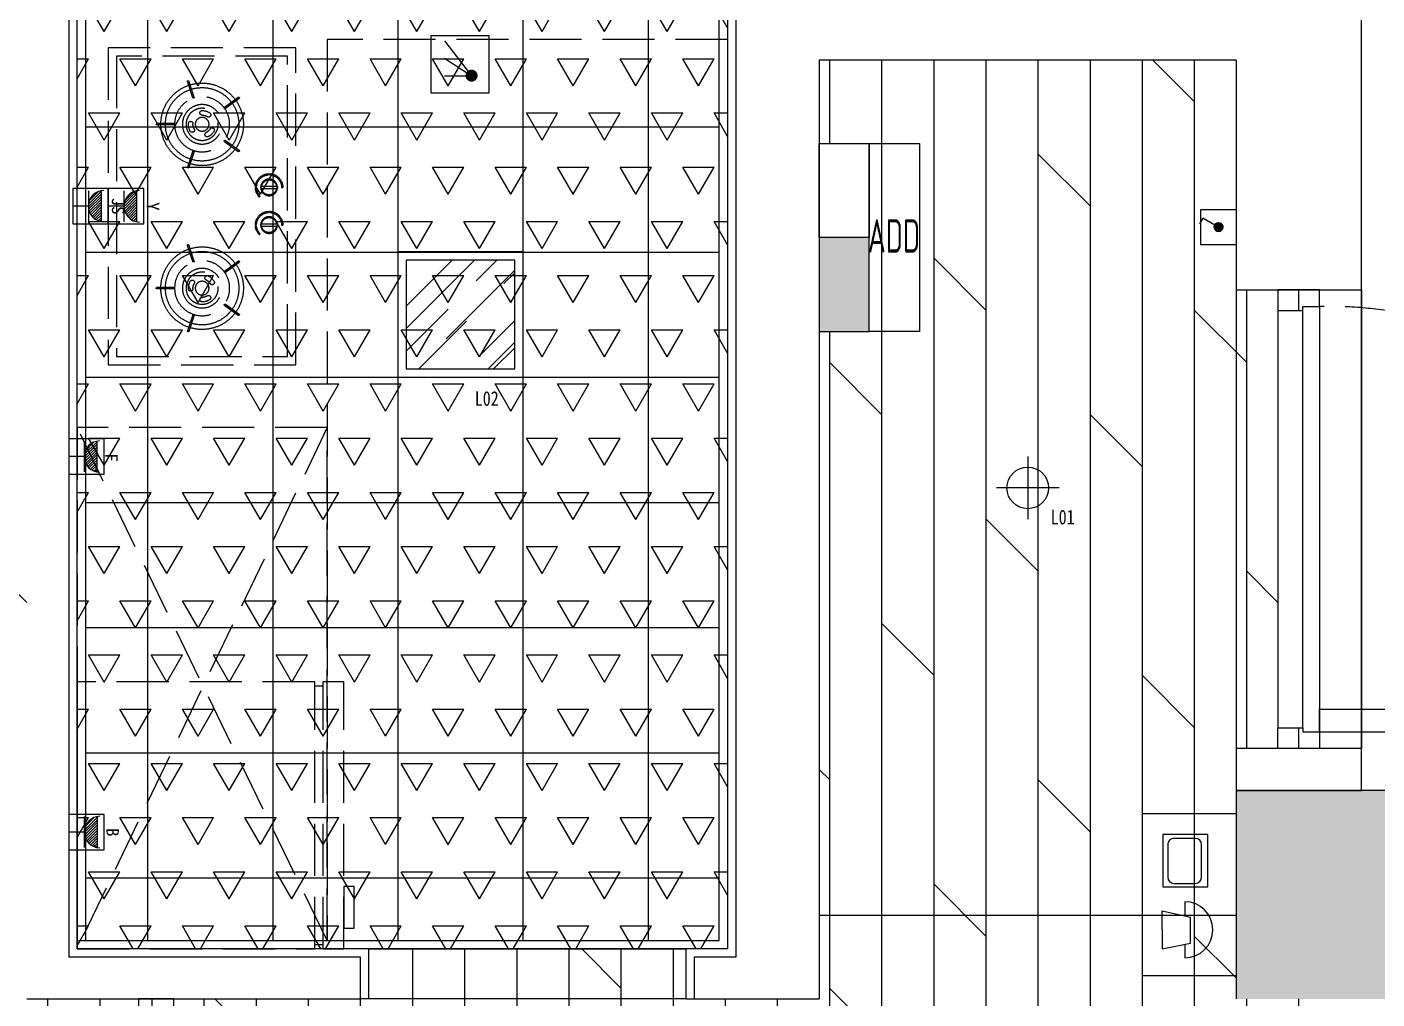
# Model space of a CAD drawing. Header units: millimetres. Extents: x -28014 to 297841, y -81741 to 47579.
# Drawn here: x 86733 to 89971, y -26359 to -24029 of the extents above; entities that cross this region are included whole.
import ezdxf
from ezdxf.enums import TextEntityAlignment as Align

# ---------------------------------------------------------------- set-up
doc = ezdxf.new("R2010")
doc.units = ezdxf.units.MM
doc.header["$MEASUREMENT"] = 0
doc.linetypes.add('__DASH', pattern=[0.35, 0.25, -0.1])
doc.linetypes.add('DASH', pattern=[0.35, 0.25, -0.1])
for name, color, linetype in [('AR9-剪力墙（柱）填充', 250, 'Continuous'), ('AR9-剪力墙（柱）线', 6, 'Continuous'), ('AR9-墙线', 160, 'Continuous'), ('DS-4BS-墙体完成面', 20, 'Continuous'), ('EM-开关图标', 14, 'Continuous'), ('EM-强电图标', 14, 'Continuous'), ('FC-地面造型线', 136, 'Continuous'), ('FC-平面高差线', 144, 'Continuous'), ('FF-厨卫（地坪隐）', 31, 'Continuous'), ('FF-活动家具', 51, 'Continuous'), ('FF-门', 20, 'Continuous'), ('FF-门套', 20, 'Continuous'), ('RC-天花灯具', 2, 'Continuous'), ('RC-天花轮廓线', 30, 'Continuous')]:
    doc.layers.add(name, color=color, linetype=linetype)
doc.styles.add('_TEL_ATTDEF', font='GBENOR', dxfattribs={"width": 0.8, "height": 3, "bigfont": 'GBCBIG'})
doc.styles.add('_TEL_DIM', font='', dxfattribs={"width": 0.8, "height": 3.5})
doc.styles.add('宋体', font='', dxfattribs={"width": 0.8})
doc.styles.get('_TEL_DIM').set_extended_font_data('SimSun')
doc.styles.get('宋体').set_extended_font_data('SimSun')

# ---------------------------------------------------------------- blocks, each defined once
blk = doc.blocks.new('d')
at = {"layer": 'FF-厨卫（地坪隐）', "color": 8, "linetype": '__DASH', "ltscale": 500}
for p, q in [((79843.4, -64923.5), (79843.4, -64882.9)), ((79846.7, -64923.5), (79846.7, -64882.9)), ((80236.1, -64923.5), (80236.1, -64882.9)), ((80239.4, -64923.5), (80239.4, -64882.9)), ((79780.2, -64971.8), (79741.6, -64959.3)), ((79781.3, -64968.7), (79742.6, -64956.1)), ((79908.9, -64968.7), (79947.6, -64956.1)), ((79909.9, -64971.8), (79948.6, -64959.3)), ((80172.9, -64971.8), (80134.3, -64959.3)), ((80173.9, -64968.7), (80135.3, -64956.1)), ((80301.6, -64968.7), (80340.2, -64956.1)), ((80302.6, -64971.8), (80341.3, -64959.3)), ((79804, -65044.9), (79780.1, -65077.8)), ((79806.7, -65046.9), (79782.8, -65079.7)), ((79883.5, -65046.9), (79907.4, -65079.7)), ((79886.2, -65044.9), (79910.1, -65077.8)), ((80196.7, -65044.9), (80172.8, -65077.8)), ((80199.3, -65046.9), (80175.5, -65079.7)), ((80276.2, -65046.9), (80300.1, -65079.7)), ((80278.9, -65044.9), (80302.7, -65077.8)), ((79993.3, -65134.4), (79993.3, -65168.9)), ((79994.8, -65121.7), (79994.8, -65118.7)), ((79997.8, -65121.7), (79997.8, -65118.7)), ((79999.3, -65134.4), (79999.3, -65168.9)), ((80017.6, -65130.5), (80019.7, -65128.3)), ((80083.5, -65134.4), (80083.5, -65168.9)), ((80085, -65121.7), (80085, -65118.7)), ((80088, -65121.7), (80088, -65118.7)), ((80089.5, -65134.4), (80089.5, -65168.9)), ((80107.7, -65130.5), (80109.9, -65128.3)), ((79966.4, -65150.2), (79963.3, -65150.2)), ((79966.4, -65153.2), (79963.3, -65153.2)), ((80056.6, -65150.2), (80053.5, -65150.2)), ((80056.6, -65153.2), (80053.5, -65153.2)), ((79996.3, -65181.7), (79996.3, -65184.7)), ((80086.5, -65181.7), (80086.5, -65184.7))]:
    blk.add_line(p, q, dxfattribs=at)
at = {"layer": 'FF-厨卫（地坪隐）', "linetype": '__DASH', "ltscale": 500}
blk.add_lwpolyline([(79661.4, -64766.2), (80421.4, -64766.2), (80421.4, -65216.2), (79661.4, -65216.2)], close=True, dxfattribs=at)
at = {"layer": 'FF-厨卫（地坪隐）', "color": 8, "linetype": '__DASH', "ltscale": 500}
blk.add_lwpolyline([(79681.4, -64786.2), (80401.4, -64786.2), (80401.4, -65196.2), (79681.4, -65196.2)], close=True, dxfattribs=at)
for centre, radius in [((79845.1, -64991.2), 66), ((79845.1, -64991.2), 47.3), ((80237.8, -64991.2), 66), ((80237.8, -64991.2), 47.3), ((79845.1, -64991.2), 38.5), ((79845.1, -64991.2), 16.5), ((80237.8, -64991.2), 38.5), ((80237.8, -64991.2), 16.5), ((79996.3, -65151.7), 20), ((80086.5, -65151.7), 20)]:
    blk.add_circle(centre, radius, dxfattribs=at)
for centre, radius, start, end in [((79845.1, -64991.2), 99, 90.9556, 161.0457), ((79845.1, -64991.2), 88, 91.075, 160.9263), ((79845.1, -64882.9), 1.65, 0.0007, 180.0007), ((79845.1, -64991.2), 99, 18.9556, 89.0457), ((79845.1, -64991.2), 88, 19.075, 88.9263), ((80237.8, -64991.2), 99, 90.9543, 161.0444), ((80237.8, -64991.2), 88, 91.0737, 160.925), ((80237.8, -64882.9), 1.65, 359.9993, 179.9993), ((80237.8, -64991.2), 99, 18.9543, 89.0444), ((80237.8, -64991.2), 88, 19.0737, 88.925), ((79845.1, -64923.5), 1.65, 180.0007, 0.0007), ((80237.8, -64923.5), 1.65, 179.9993, 359.9993), ((79742.1, -64957.7), 1.65, 72.0007, 252.0007), ((79845.1, -64991.2), 99, 162.9556, 233.0457), ((79845.1, -64991.2), 88, 163.075, 232.9263), ((79780.8, -64970.3), 1.65, 252.0007, 72.0007), ((79843.4, -64963.7), 5.5, 93.5265, 273.5265), ((79845.1, -64991.2), 33, 60.0007, 93.5265), ((79845.1, -64991.2), 22, 60.0007, 93.5265), ((79858.8, -64967.4), 5.5, 240.0007, 60.0007), ((79845.1, -64991.2), 88, 307.075, 16.9263), ((79845.1, -64991.2), 99, 306.9556, 17.0457), ((79909.4, -64970.3), 1.65, 108.0007, 288.0007), ((79948.1, -64957.7), 1.65, 288.0007, 108.0007), ((80134.8, -64957.7), 1.65, 71.9993, 251.9993), ((80237.8, -64991.2), 99, 162.9543, 233.0444), ((80237.8, -64991.2), 88, 163.0737, 232.925), ((80173.4, -64970.3), 1.65, 251.9993, 71.9993), ((80224, -64967.4), 5.5, 119.9993, 299.9993), ((80237.8, -64991.2), 33, 86.4735, 119.9993), ((80237.8, -64991.2), 22, 86.4735, 119.9993), ((80239.5, -64963.7), 5.5, 266.4735, 86.4735), ((80237.8, -64991.2), 88, 307.0737, 16.925), ((80237.8, -64991.2), 99, 306.9543, 17.0444), ((80302.1, -64970.3), 1.65, 107.9993, 287.9993), ((80340.7, -64957.7), 1.65, 287.9993, 107.9993), ((79817.6, -64991.2), 5.5, 0.0007, 180.0007), ((79845.1, -64991.2), 33, 180.0007, 213.5265), ((79822.2, -65006.4), 5.5, 213.5265, 33.5265), ((79845.1, -64991.2), 22, 180.0007, 213.5265), ((79845.1, -64991.2), 22, 300.0007, 333.5265), ((79845.1, -64991.2), 33, 300.0007, 333.5265), ((79869.7, -65003.4), 5.5, 333.5265, 153.5265), ((80213.2, -65003.4), 5.5, 26.4735, 206.4735), ((80237.8, -64991.2), 33, 206.4735, 239.9993), ((80237.8, -64991.2), 22, 206.4735, 239.9993), ((80260.7, -65006.4), 5.5, 146.4735, 326.4735), ((80237.8, -64991.2), 22, 326.4735, 359.9993), ((80265.3, -64991.2), 5.5, 359.9993, 179.9993), ((80237.8, -64991.2), 33, 326.4735, 359.9993), ((79858.8, -65015), 5.5, 120.0007, 300.0007), ((80224, -65015), 5.5, 239.9993, 59.9993), ((79845.1, -64991.2), 99, 234.9556, 305.0457), ((79845.1, -64991.2), 88, 235.075, 304.9263), ((79805.3, -65045.9), 1.65, 324.0007, 144.0007), ((79884.9, -65045.9), 1.65, 36.0007, 216.0007), ((80237.8, -64991.2), 99, 234.9543, 305.0444), ((80237.8, -64991.2), 88, 235.0737, 304.925), ((80198, -65045.9), 1.65, 323.9993, 143.9993), ((80277.5, -65045.9), 1.65, 35.9993, 215.9993), ((79781.5, -65078.8), 1.65, 144.0007, 324.0007), ((79908.7, -65078.8), 1.65, 216.0007, 36.0007), ((80174.1, -65078.8), 1.65, 143.9993, 323.9993), ((80301.4, -65078.8), 1.65, 215.9993, 35.9993), ((79996.3, -65151.7), 33, 92.6046, 177.3941), ((79996.3, -65151.7), 30, 92.8653, 177.1333), ((79996.3, -65151.7), 18, 99.5934, 260.4053), ((79996.3, -65134.7), 3.01, 355.1237, 184.8749), ((79996.3, -65151.7), 33, 44.9993, 87.3941), ((79996.3, -65151.7), 30, 44.9993, 87.1333), ((79996.3, -65151.7), 18, 279.5934, 80.4053), ((80086.5, -65151.7), 33, 92.6046, 177.3941), ((80086.5, -65151.7), 30, 92.8653, 177.1333), ((80086.5, -65151.7), 18, 99.5934, 260.4053), ((80086.5, -65134.7), 3.01, 355.1237, 184.8749), ((80086.5, -65151.7), 33, 44.9993, 87.3941), ((80086.5, -65151.7), 30, 44.9993, 87.1333), ((80086.5, -65151.7), 18, 279.5934, 80.4053), ((79996.3, -65151.7), 33, 182.6046, 269.9993), ((79996.3, -65151.7), 30, 182.8653, 269.9993), ((79996.3, -65168.7), 3.01, 175.1237, 4.8749), ((80086.5, -65151.7), 33, 182.6046, 269.9993), ((80086.5, -65151.7), 30, 182.8653, 269.9993), ((80086.5, -65168.7), 3.01, 175.1237, 4.8749)]:
    blk.add_arc(centre, radius, start, end, dxfattribs=at)
blk = doc.blocks.new('bingxiang')
at = {"layer": 'FF-活动家具', "linetype": '__DASH', "ltscale": 500}
for p, q in [((70679.6, -68761.1), (70679.5, -69331.1)), ((71319.5, -68761.1), (70679.6, -68761.1)), ((71319.5, -69331.1), (71319.5, -68761.1)), ((70679.5, -69331.1), (71319.5, -69331.1)), ((70689.5, -69351.1), (70689.5, -69331.1)), ((71309.5, -69351.1), (71309.5, -69331.1)), ((70679.5, -69351.1), (70679.5, -69401.1)), ((70679.5, -69351.1), (71319.5, -69351.1)), ((71319.5, -69401.1), (71319.5, -69351.1)), ((70679.5, -69401.1), (71319.5, -69401.1))]:
    blk.add_line(p, q, dxfattribs=at)
blk.add_lwpolyline([(70729.5, -69401.1), (70729.5, -69426.1), (70829.5, -69426.1), (70829.5, -69401.1)], close=True, dxfattribs=at)
blk = doc.blocks.new('20191226.11583981')
h = blk.add_hatch()
h.set_pattern_fill('AR-RROOF', color=250, scale=100.133333, angle=225, style=0)
h.set_pattern_definition([(225, (220.29, 280.77), (-107.907, -287.75), [1907.54, -254.34, 635.847, -127.17]), (225, (145.66, 116.2), (209.52, -29.67), [381.51, -41.966, 763.016, -95.38]), (225, (251.77, 159.37), (-407.348, -527.844), [1017.355, -178.037, 508.677, -127.17])])
h.paths.add_polyline_path([(280, 280.4), (20, 280.8), (20, 20.4), (280, 20)])
blk.add_line((280, 20), (280, 280.4))
for points in [[(300, 0), (300, 300.4), (0, 300.4), (0, 0)], [(280, 20), (280, 280.4), (20, 280.4), (20, 20)]]:
    blk.add_lwpolyline(points, close=True)
blk = doc.blocks.new('筒灯')
for p, q in [((765296.6, -18420.1), (765296.6, -18270.3)), ((765221.7, -18345.2), (765371.5, -18345.2))]:
    blk.add_line(p, q)
blk.add_circle((765296.6, -18345.2), 49.9)
blk = doc.blocks.new('*U446')
blk.add_blockref('筒灯', (9582.4, 554.7))
at = {"insert": (774824, -17738.1), "char_height": 35, "attachment_point": 1, "rotation": 180, "style": '宋体'}
blk.add_mtext_dynamic_manual_height_columns('L01', width=116.714, gutter_width=1, heights=[0], dxfattribs=at)
blk = doc.blocks.new('单开--平面')
at = {"linetype": 'Continuous'}
h = blk.add_hatch(color=0, dxfattribs=at)
edge = h.paths.add_edge_path()
edge.add_ellipse((132721, 52831), major_axis=(-33.7, 9.6), ratio=1, start_angle=0, end_angle=360, ccw=False)
at = {"color": 0, "linetype": 'Continuous'}
for p, q in [((132651, 52958), (132695, 52983)), ((132705, 52862), (132651, 52958))]:
    blk.add_line(p, q, dxfattribs=at)
at = {"color": 0, "linetype": 'Continuous', "extrusion": (0, 0, -1)}
blk.add_ellipse((132721, 52831), major_axis=(-33.7, 9.6), ratio=1, start_param=1.568207, end_param=7.851392, dxfattribs=at)
blk = doc.blocks.new('*U65')
at = {"elevation": 0}
blk.add_lwpolyline([(133190.8, 53112), (133275.8, 53112), (133275.8, 53197), (133190.8, 53197)], close=True, dxfattribs=at)
blk.add_circle((133233.3, 53154.5), 10.5)
at = {"xscale": 0.3, "yscale": 0.3, "zscale": 0.3}
blk.add_blockref('单开--平面', (93416.9, 37305.1), dxfattribs=at)
blk = doc.blocks.new('A$C05CF2279')
for p, q in [((-101.7, 569), (-101.7, 600.8)), ((-47.8, 579.1), (-115.6, 565.8)), ((-115.6, 565.8), (-115.6, 503.4)), ((-47.8, 533.6), (-47.8, 579.1)), ((-47.8, 533.6), (-47.8, 488.1)), ((-47.8, 488.1), (-115.6, 503.4)), ((-101.7, 466.4), (-101.7, 499.2)), ((-156.9, 431.1), (-156.9, 305.1)), ((-48.9, 431.1), (-156.9, 431.1)), ((-76, 422.7), (-127, 422.7)), ((-48.9, 305.1), (-48.9, 431.1)), ((-142, 407.7), (-142, 329.7)), ((-61, 329.7), (-61, 407.7)), ((-156.9, 305.1), (-48.9, 305.1)), ((-127, 314.7), (-76, 314.7))]:
    blk.add_line(p, q)
blk.add_lwpolyline([(0, 643.7), (0, 255), (-225.2, 255), (-225.2, 644), (-0.3, 644)])
for centre, radius, start, end in [((-101.7, 533.6), 67.2, 90, 270), ((-127, 407.7), 15, 90, 180), ((-76, 407.7), 15, 0, 90), ((-127, 329.7), 15, 180, 270), ((-76, 329.7), 15, 270, 0)]:
    blk.add_arc(centre, radius, start, end)
blk = doc.blocks.new('$equip_U$00000116(PC167李莉)')
h = blk.add_hatch(color=256)
h.dxf.hatch_style = 1
h.paths.add_polyline_path([(0, 0.24), (0, 0), (-0.45, 0), (-0.45, 0.24)])
blk.add_line((0, 0.24), (0, 0))
for points in [[(0, 0), (-0.45, 0), (-0.45, 0.24), (0, 0.24)], [(0, 0), (0.45, 0), (0.45, 0.24), (0, 0.24)]]:
    blk.add_lwpolyline(points)
at = {"style": '_TEL_DIM', "flags": 1}
for tag in ['A', 'REMARK']:
    blk.add_attdef(tag, text='', height=0.00002, dxfattribs=at).set_placement((0, 0), align=Align.MIDDLE_CENTER)
blk = doc.blocks.new('$equip_U$00000118(PC167李莉)')
blk.add_lwpolyline([(0.45, 0.24), (-0.45, 0.24), (-0.45, 0), (0.45, 0)], close=True)
at = {"style": '_TEL_DIM', "width": 0.7}
blk.add_attdef('$TEXT$', text='', height=0.16, dxfattribs=at).set_placement((0.0078, 0.1183), align=Align.MIDDLE_CENTER)
at = {"style": '_TEL_DIM', "flags": 1}
for tag in ['A', 'REMARK']:
    blk.add_attdef(tag, text='', height=0.00002, dxfattribs=at).set_placement((0, 0), align=Align.MIDDLE_CENTER)
blk = doc.blocks.new('20191230.16482038')
ref = blk.add_blockref('$equip_U$00000118(PC167李莉)', (120, 225), dxfattribs=dict(xscale=-500, yscale=500, zscale=500, rotation=90))
ref.add_attrib('$TEXT$', 'ADD', dxfattribs={"height": 80, "rotation": 180, "style": '_TEL_ATTDEF', "width": 0.7}).set_placement((60.9, 221.1), align=Align.MIDDLE_CENTER)
at = {"xscale": -500, "yscale": 500, "zscale": 500, "rotation": 90}
blk.add_blockref('$equip_U$00000116(PC167李莉)', (240, 225), dxfattribs=at)
blk = doc.blocks.new('五孔插座')
at = {"linetype": 'ByBlock'}
for p, q in [((702044.2, -7681.4), (702193.9, -7681.4)), ((702047.5, -7693.4), (702092.7, -7738.6)), ((702048.1, -7681.4), (702109.4, -7742.7)), ((702060.7, -7681.4), (702122.6, -7743.2)), ((702073.4, -7681.4), (702133.8, -7741.8)), ((702086, -7681.4), (702143.8, -7739.1)), ((702098.6, -7681.4), (702152.7, -7735.4)), ((702111.2, -7681.4), (702160.7, -7730.9)), ((702123.9, -7681.4), (702168, -7725.5)), ((702136.5, -7681.4), (702174.5, -7719.3)), ((702149.1, -7681.4), (702180.2, -7712.5)), ((702161.8, -7681.4), (702185.2, -7704.8)), ((702174.4, -7681.4), (702189.4, -7696.4)), ((702187, -7681.4), (702192.6, -7687)), ((702044.2, -7743.3), (702193.9, -7743.3)), ((702119, -7743.3), (702119, -7818.3))]:
    blk.add_line(p, q, dxfattribs=at)
blk.add_arc((702119, -7667.1), 76.2, 180.89166, 359.10834, dxfattribs=at)
blk = doc.blocks.new('*U123')
at = {"linetype": 'ByBlock'}
for p, q in [((701746.7, -9323), (701821, -9323)), ((701748.6, -9323), (701779, -9353.4)), ((701754.9, -9323), (701785.6, -9353.6)), ((701761.1, -9323), (701791.1, -9353)), ((701767.4, -9323), (701796.1, -9351.6)), ((701773.7, -9323), (701800.5, -9349.8)), ((701779.9, -9323), (701804.5, -9347.5)), ((701786.2, -9323), (701808.1, -9344.8)), ((701792.5, -9323), (701811.3, -9341.8)), ((701798.7, -9323), (701814.2, -9338.4)), ((701805, -9323), (701816.7, -9334.6)), ((701811.3, -9323), (701818.7, -9330.4)), ((701817.5, -9323), (701820.3, -9325.7)), ((701746.7, -9353.7), (701821, -9353.7)), ((701748.3, -9328.9), (701770.7, -9351.4)), ((701783.8, -9353.7), (701783.8, -9390.9))]:
    blk.add_line(p, q, dxfattribs=at)
blk.add_lwpolyline([(701741.3, -9390.9), (701826.3, -9390.9), (701826.3, -9305.9), (701741.3, -9305.9)], close=True)
blk.add_arc((701783.8, -9315.9), 37.8, 180.8917, 359.1083, dxfattribs=at)
at = {"xscale": 0.496079054735609, "yscale": 0.496079054735609, "zscale": 0.496079054735609}
blk.add_blockref('五孔插座', (353477.3, -5512.4), dxfattribs=at)
at = {"linetype": 'ByBlock', "style": '宋体'}
blk.add_text('B', height=29.8, dxfattribs=at).set_placement((701774, -9300.4))
blk = doc.blocks.new('*U81')
at = {"linetype": 'ByBlock'}
for p, q in [((701747, -9323.7), (701820.6, -9323.7)), ((701749, -9323.7), (701779.1, -9353.8)), ((701755.2, -9323.7), (701785.5, -9354)), ((701761.4, -9323.7), (701791.1, -9353.4)), ((701767.6, -9323.7), (701796, -9352)), ((701773.8, -9323.7), (701800.3, -9350.2)), ((701780, -9323.7), (701804.3, -9348)), ((701786.2, -9323.7), (701807.8, -9345.3)), ((701792.4, -9323.7), (701811, -9342.3)), ((701798.6, -9323.7), (701813.9, -9338.9)), ((701804.8, -9323.7), (701816.3, -9335.2)), ((701811, -9323.7), (701818.4, -9331)), ((701817.2, -9323.7), (701819.9, -9326.4)), ((701747, -9354.1), (701820.6, -9354.1)), ((701748.7, -9329.6), (701770.9, -9351.8)), ((701783.8, -9354.1), (701783.8, -9390.9))]:
    blk.add_line(p, q, dxfattribs=at)
blk.add_lwpolyline([(701741.3, -9390.9), (701826.3, -9390.9), (701826.3, -9305.9), (701741.3, -9305.9)], close=True)
blk.add_arc((701783.8, -9316.6), 37.4, 180.8917, 359.1083, dxfattribs=at)
at = {"linetype": 'ByBlock', "style": '宋体'}
blk.add_text('F', height=29.5, dxfattribs=at).set_placement((701776.1, -9303))
blk = doc.blocks.new('*U417')
at = {"linetype": 'ByBlock'}
for p, q in [((701746.8, -9323.2), (701820.8, -9323.2)), ((701748.7, -9323.2), (701779, -9353.5)), ((701755, -9323.2), (701785.6, -9353.8)), ((701761.2, -9323.2), (701791.1, -9353.1)), ((701767.5, -9323.2), (701796, -9351.8)), ((701773.7, -9323.2), (701800.5, -9349.9)), ((701780, -9323.2), (701804.4, -9347.7)), ((701786.2, -9323.2), (701808, -9345)), ((701792.4, -9323.2), (701811.2, -9342)), ((701798.7, -9323.2), (701814.1, -9338.6)), ((701804.9, -9323.2), (701816.5, -9334.8)), ((701811.2, -9323.2), (701818.6, -9330.6)), ((701817.4, -9323.2), (701820.2, -9326)), ((701746.8, -9353.8), (701820.8, -9353.8)), ((701748.5, -9329.2), (701770.8, -9351.5)), ((701783.8, -9353.8), (701783.8, -9390.9))]:
    blk.add_line(p, q, dxfattribs=at)
blk.add_lwpolyline([(701741.3, -9390.9), (701826.3, -9390.9), (701826.3, -9305.9), (701741.3, -9305.9)], close=True)
blk.add_arc((701783.8, -9316.1), 37.7, 180.8917, 359.1083, dxfattribs=at)
at = {"linetype": 'ByBlock', "style": '宋体'}
blk.add_text('JS', height=29.67, dxfattribs=at).set_placement((701763.2, -9297.3))
blk = doc.blocks.new('*U83')
at = {"linetype": 'ByBlock'}
for p, q in [((701746.7, -9323), (701820.9, -9323)), ((701748.6, -9323), (701779, -9353.4)), ((701754.9, -9323), (701785.6, -9353.7)), ((701761.2, -9323), (701791.1, -9353)), ((701767.4, -9323), (701796.1, -9351.7)), ((701773.7, -9323), (701800.5, -9349.8)), ((701779.9, -9323), (701804.5, -9347.5)), ((701786.2, -9323), (701808.1, -9344.9)), ((701792.5, -9323), (701811.3, -9341.8)), ((701798.7, -9323), (701814.2, -9338.4)), ((701805, -9323), (701816.6, -9334.6)), ((701811.3, -9323), (701818.7, -9330.4)), ((701817.5, -9323), (701820.3, -9325.8)), ((701746.7, -9353.7), (701820.9, -9353.7)), ((701748.3, -9329), (701770.7, -9351.4)), ((701783.8, -9353.7), (701783.8, -9390.9))]:
    blk.add_line(p, q, dxfattribs=at)
blk.add_lwpolyline([(701741.3, -9390.9), (701826.3, -9390.9), (701826.3, -9305.9), (701741.3, -9305.9)], close=True)
blk.add_arc((701783.8, -9315.9), 37.8, 180.8917, 359.1083, dxfattribs=at)
at = {"xscale": 0.496079054735609, "yscale": 0.496079054735609, "zscale": 0.496079054735609}
blk.add_blockref('五孔插座', (353477.3, -5512.4), dxfattribs=at)
at = {"linetype": 'ByBlock', "style": '宋体'}
blk.add_text('Y', height=29.8, dxfattribs=at).set_placement((701774, -9298.6))
blk = doc.blocks.new('$equip$00002672')
for p, q in [((0.222, 0.889), (-0.222, 0.889)), ((0, 0.444), (0, 0.889))]:
    blk.add_line(p, q)
blk.add_circle((0, 0.222), 0.222)
for p in [(0, 0.889), (-0.222, 0.222), (0, 0), (0.222, 0.222)]:
    blk.add_point(p)
at = {"color": 7, "style": '_TEL_DIM', "flags": 1}
for tag in ['A', 'REMARK']:
    blk.add_attdef(tag, text='', height=0.00002, dxfattribs=at).set_placement((0, 0), align=Align.MIDDLE_CENTER)
blk = doc.blocks.new('A$C4C143E0F')
at = {"layer": 'EM-开关图标'}
blk.add_lwpolyline([(-5.21, -0.96), (-2.38, -0.96), (-2.38, 1.87), (-5.21, 1.87)], close=True, dxfattribs=at)
at = {"layer": 'EM-开关图标', "xscale": 2, "yscale": 2, "zscale": 2}
blk.add_blockref('$equip$00002672', (-3.9, -0.24), dxfattribs=at)
blk = doc.blocks.new('燃气感应')
at = {"color": 0}
for p in [(61.3, 40), (-29.4, 40), (16, 40)]:
    blk.add_line(p, (-29.4, -30.3), dxfattribs=at)
blk.add_lwpolyline([(-75, 75), (75, 75), (75, -75), (-75, -75)], close=True, dxfattribs=at)
at = {"color": 0, "const_width": 15.6}
blk.add_lwpolyline([(-37.2, -30.3, 1), (-21.6, -30.3, 1)], format="xyb", close=True, dxfattribs=at)

msp = doc.modelspace()

# ---------------------------------------------------------------- hatches: boundary and pattern name
at = {"layer": 'AR9-剪力墙（柱）填充'}
msp.add_hatch(color=256, dxfattribs=at).paths.add_polyline_path([(92108.221, -27859.028), (90258.221, -27859.028), (90258.221, -25859.028), (89633.221, -25859.028), (89633.221, -26359.028), (90058.221, -26359.028), (90058.221, -28059.028), (91083.221, -28059.028), (91083.221, -28359.028), (91283.221, -28359.028), (91283.221, -28059.028), (92308.221, -28059.028), (92308.221, -26359.028), (92733.221, -26359.028), (92733.221, -25859.028), (92108.221, -25859.028)])
at = {"layer": 'FC-地面造型线'}
h = msp.add_hatch(dxfattribs=at)
h.set_pattern_fill('DOLMIT', color=250, scale=500, angle=90)
h.set_pattern_definition([(90, (82283.22, -31459.03), (-125, 8e-15), []), (135, (82283.22, -31459.03), (-250, -250), [176.777, -353.553])])
h.paths.add_polyline_path([(89908.221, -26359.028), (89633.221, -26359.028), (89633.221, -25859.028), (89633.221, -25859.028), (89633.221, -25759.028), (89733.221, -25759.028), (89733.221, -25709.028), (89793.221, -25709.028), (89833.221, -25719.028), (89833.221, -25759.028), (89733.221, -25759.028), (89733.221, -24659.028), (89833.221, -24659.028), (89833.221, -24699.028), (89793.221, -24699.028), (89793.221, -24709.028), (89733.221, -24709.028), (89733.221, -24659.028), (89633.221, -24659.028), (89633.221, -24109.028), (88633.221, -24109.028), (88633.221, -24309.028), (88673.221, -24309.028), (88673.221, -24759.028), (88633.221, -24759.028), (88633.221, -26359.028), (88356.221, -26359.028), (88311.221, -26359.028), (88311.221, -26370.028), (88306.221, -26370.028), (88313.221, -26359.028), (88313.221, -26299.028), (88313.221, -26239.028), (87553.221, -26239.028), (87553.221, -26299.028), (87553.221, -26359.028), (87560.221, -26359.028), (87547.221, -26359.028), (87510.221, -26359.028), (86733.221, -26359.028), (86633.221, -26359.028), (86633.221, -26259.028), (86733.221, -26259.028), (86733.221, -23459.028), (86433.221, -23459.028), (84633.221, -23459.028), (83833.221, -23459.028), (83833.221, -24259.028), (83833.221, -26259.028), (83983.221, -26259.028), (85183.221, -26259.028), (85733.221, -26259.028), (85733.221, -26359.028), (85183.221, -26359.028), (85183.221, -26959.028), (85063.221, -26959.028), (85063.221, -26379.028), (84103.221, -26379.028), (84103.221, -26936.028), (84103.221, -26979.028), (84094.221, -26979.028), (84083.221, -26979.028), (84023.221, -26979.028), (83963.221, -26979.028), (83963.221, -27739.028), (84023.221, -27739.028), (84083.221, -27739.028), (84098.221, -27739.028), (84103.221, -27739.028), (84103.221, -27782.028), (84103.221, -27859.028), (84133.221, -27859.028), (84133.221, -28059.028), (83983.221, -28059.028), (82283.221, -28059.028), (82283.221, -31459.028), (82483.221, -31459.028), (84883.221, -31459.028), (85083.221, -31459.028), (85083.221, -30859.028), (85083.221, -28059.028), (85033.221, -28059.028), (85033.221, -27859.028), (85283.221, -27859.028), (85283.221, -29559.028), (85283.221, -30859.028), (85583.221, -30859.028), (85783.221, -30859.028), (85783.221, -31059.028), (85783.221, -30859.028), (86683.221, -30859.028), (88183.221, -30859.028), (89183.221, -30859.028), (90683.221, -30859.028), (91083.221, -30859.028), (91083.221, -28359.028), (91083.221, -28209.028), (89908.221, -28209.028)])
h = msp.add_hatch(dxfattribs=at)
h.set_pattern_fill('TRIANG', color=250, scale=400)
h.set_pattern_definition([(60, (86843.21, -26249.03), (-75, 129.904), [75, -75]), (120, (86843.21, -26249.03), (-150, 8e-08), [75, -75]), (0, (86805.71, -26184.08), (75, 129.904), [75, -75])])
h.paths.add_polyline_path([(88413.221, -23479.028), (88123.221, -23479.028), (87443.221, -23479.028), (87473.221, -23469.028), (87473.221, -23729.027), (87253.222, -23729.027), (87253.221, -23829.028), (86853.221, -23829.028), (86853.207, -26239.028), (87498.221, -26239.028), (87543.221, -26239.028), (87543.221, -26238.028), (87548.221, -26238.028), (87558.221, -26239.028), (88318.221, -26239.028), (88331.221, -26239.028), (88368.221, -26239.028), (88413.221, -26239.028)])
h.paths.add_polyline_path([(87028.294, -23883.601), (86928.294, -23883.601), (86978.294, -23833.601)], flags=16)
at = {"layer": 'RC-天花轮廓线'}
h = msp.add_hatch(dxfattribs=at)
h.set_pattern_fill('_USER', color=251, scale=300, double=1, pattern_type=0)
h.set_pattern_definition([(0, (87023.2, -26069.03), (0, 300), []), (90, (87023.2, -26069.03), (-300, 2e-14), [])])
h.paths.add_polyline_path([(86873.207, -26219.028), (88393.221, -26219.028), (88393.221, -23499.028), (87493.221, -23499.028), (87493.221, -23749.027), (87273.221, -23749.027), (87273.221, -23849.028), (86873.221, -23849.028)])

# ---------------------------------------------------------------- linework, layer by layer
at = {"layer": 'AR9-剪力墙（柱）线'}
for p, q in [((90258.221, -25859.028), (89633.221, -25859.028)), ((89633.221, -25859.028), (89633.221, -26359.028))]:
    msp.add_line(p, q, dxfattribs=at)
at = {"layer": 'AR9-墙线'}
for p, q in [((86833.221, -23459.028), (86833.221, -26259.028)), ((89933.221, -24659.028), (89933.221, -23759.028)), ((88433.221, -24009.028), (88433.221, -26259.028)), ((89633.221, -24109.028), (88633.221, -24109.028)), ((88633.221, -24109.028), (88633.221, -26359.028)), ((89633.221, -24109.028), (89633.221, -24659.028)), ((89633.221, -24659.028), (89933.221, -24659.028)), ((89933.221, -25759.028), (89633.221, -25759.028)), ((89633.221, -25759.028), (89633.221, -25859.028)), ((89933.221, -25859.028), (89933.221, -25759.028)), ((89633.221, -25859.028), (89933.221, -25859.028)), ((87533.221, -26259.028), (86833.221, -26259.028)), ((87533.221, -26359.028), (87533.221, -26259.028)), ((88433.221, -26259.028), (88333.221, -26259.028)), ((88333.221, -26259.028), (88333.221, -26359.028)), ((86733.221, -26359.028), (87533.221, -26359.028)), ((88333.221, -26359.028), (88633.221, -26359.028))]:
    msp.add_line(p, q, dxfattribs=at)
at = {"layer": 'DS-4BS-墙体完成面'}
msp.add_line((87553.221, -26359.028), (87533.221, -26359.028), dxfattribs=at)
for points in [[(87553.221, -26359.028), (87553.221, -26239.028), (86853.207, -26239.028), (86853.221, -23829.028), (87253.221, -23829.028), (87253.222, -23729.027), (87473.221, -23729.027), (87473.221, -23479.028), (87473.221, -23479.028), (87473.221, -23401.878)], [(88113.221, -23401.878), (88113.221, -23479.028), (88413.221, -23479.028), (88413.221, -26239.028), (88313.221, -26239.028), (88313.221, -26359.028), (88333.221, -26359.028)]]:
    msp.add_lwpolyline(points, dxfattribs=at)
at = {"layer": 'FC-平面高差线', "color": 144}
for p, q in [((89933.221, -24659.028), (89933.221, -25759.028)), ((88313.221, -26239.028), (87553.221, -26239.028))]:
    msp.add_line(p, q, dxfattribs=at)
at = {"layer": 'FC-平面高差线', "color": 8}
for p, q in [((89833.221, -24699.028), (89833.221, -25719.028)), ((89733.221, -24709.028), (89733.221, -25709.028)), ((89793.221, -25709.028), (89793.221, -24709.028))]:
    msp.add_line(p, q, dxfattribs=at)
at = {"layer": 'FF-厨卫（地坪隐）', "linetype": '__DASH', "ltscale": 500}
msp.add_lwpolyline([(88413.221, -24059.028), (87453.208, -24059.028), (87453.208, -26219.028)], dxfattribs=at)
at = {"layer": 'FF-活动家具', "linetype": '__DASH', "ltscale": 500}
msp.add_lwpolyline([(87453.208, -24989.028), (86853.208, -24989.028), (86853.209, -26218.993), (87453.209, -26218.993)], close=True, dxfattribs=at)
for points in [[(87453.208, -26219.028), (86853.208, -24989.028)], [(87453.208, -24989.028), (86853.208, -26239.028)]]:
    msp.add_lwpolyline(points, dxfattribs=at)
at = {"layer": 'FF-门'}
for p, q in [((89833.221, -25719.028), (89833.221, -25664.028)), ((89833.221, -25664.028), (90905.721, -25664.028)), ((89833.221, -25719.028), (90905.721, -25719.028))]:
    msp.add_line(p, q, dxfattribs=at)
at = {"layer": 'FF-门', "color": 8, "linetype": 'DASH', "ltscale": 500}
msp.add_arc((89847.33, -25761.84), 1062.901, 5.280051, 90.741547, dxfattribs=at)
at = {"layer": 'FF-门套'}
for points in [[(89833.221, -24699.028), (89833.221, -24659.028), (89733.221, -24659.028), (89733.221, -24709.028), (89793.221, -24709.028), (89793.221, -24699.028)], [(89833.221, -25719.028), (89833.221, -25759.028), (89733.221, -25759.028), (89733.221, -25709.028), (89793.221, -25709.028), (89793.221, -25719.028)]]:
    msp.add_lwpolyline(points, close=True, dxfattribs=at)
at = {"layer": 'RC-天花轮廓线'}
for p, q in [((89633.221, -24659.028), (89633.221, -25759.028)), ((89933.221, -25759.028), (89933.221, -24659.028)), ((89633.721, -26159.028), (88633.221, -26159.028)), ((87553.221, -26239.028), (88313.221, -26239.028)), ((88313.221, -26359.028), (87553.221, -26359.028))]:
    msp.add_line(p, q, dxfattribs=at)
msp.add_lwpolyline([(86873.207, -26219.028), (88393.221, -26219.028), (88393.221, -23499.028), (87493.221, -23499.028), (87493.221, -23749.027), (87273.221, -23749.027), (87273.221, -23849.028), (86873.221, -23849.028)], close=True, dxfattribs=at)

# ---------------------------------------------------------------- block references
at = {"layer": 'EM-开关图标', "xscale": -1, "rotation": 90}
msp.add_blockref('*U65', (142745.182, 108724.228), dxfattribs=at)
at = {"layer": 'EM-开关图标', "xscale": 30.00006920267597, "yscale": 30.00006920267597, "zscale": 30.00006920267597, "rotation": 180}
msp.add_blockref('A$C4C143E0F', (86929.421, -26387.84), dxfattribs=at)
at = {"layer": 'EM-强电图标', "xscale": 0.9216000000000002, "yscale": 0.9216000000000002, "zscale": 0.9216000000000002, "rotation": 90.00000000000001}
msp.add_blockref('燃气感应', (87771.503, -24119.028), dxfattribs=at)
at = {"layer": 'EM-强电图标', "color": 8}
for name, p, rotation in [('20191230.16482038', (88873.221, -24309.028), 180), ('*U417', (96234.129, 677324.781), 270.000000000014), ('*U83', (96319.129, 677324.781), 270.000000000014), ('*U81', (96224.132, 676724.78), 270.000000000014), ('*U123', (96224.132, 675824.78), 270.000000000014)]:
    msp.add_blockref(name, p, dxfattribs=dict(at, rotation=rotation))
at = {"layer": 'EM-强电图标', "color": 1, "ltscale": 0.01, "rotation": 180}
msp.add_blockref('A$C05CF2279', (89408.051, -25659.506), dxfattribs=at)
at = {"layer": 'FF-厨卫（地坪隐）', "extrusion": (0, 0, -1), "zscale": -1, "rotation": 270}
msp.add_blockref('d', (-22162.03, 55582.406), dxfattribs=at)
at = {"layer": 'FF-活动家具', "rotation": 90}
msp.add_blockref('bingxiang', (18092.072, -96918.554), dxfattribs=at)
at = {"layer": 'RC-天花灯具'}
msp.add_blockref('20191226.11583981', (87622.749, -24869.028), dxfattribs=at)
at = {"layer": 'RC-天花灯具', "xscale": 1.001333333332396, "yscale": 1.001333333332396, "zscale": 1.001333333332396, "rotation": 180}
msp.add_blockref('*U446', (865045.394, -42948.32), dxfattribs=at)

# ---------------------------------------------------------------- texts
at = {"layer": 'RC-天花灯具', "insert": (87807.183, -24902.292), "char_height": 35.0467, "attachment_point": 1, "style": '宋体'}
msp.add_mtext_dynamic_manual_height_columns('L02', width=116.71385, gutter_width=1, heights=[0], dxfattribs=at)

doc.saveas('drawing.dxf')
